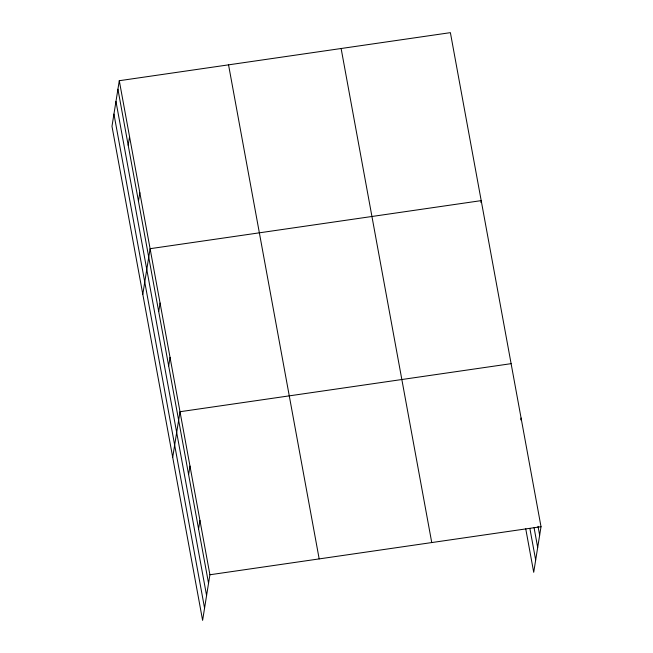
<?xml version="1.0" encoding="UTF-8"?>
<svg xmlns="http://www.w3.org/2000/svg" width="653" height="653" viewBox="0 0 653 653"><rect width="100%" height="100%" fill="white"/><g stroke="black" fill="none" stroke-linecap="round" stroke-linejoin="round"><path stroke-width="0.98" d="M119.287 80.711L111.981 126.298L202.61 620.35L209.907 574.762L119.287 80.711L450.39 32.65L541.019 526.702L533.713 572.289L525.738 528.816M128.192 145.227L129.555 136.706M138.46 201.214L139.824 192.692M142.795 294.274L150.1 248.687L481.204 200.626L480.902 202.52M158.703 311.554L160.067 303.033M168.67 365.9L170.033 357.379M172.702 457.312L179.999 411.725L511.111 363.664M188.611 474.592L189.974 466.071M198.577 528.938L199.94 520.417M520.776 419.903L521.078 418.01M209.907 574.762L541.019 526.702M538.023 526.326L539.656 535.223M534.064 527.689L537.688 547.451M529.877 528.44L535.672 560.054M341.127 48.51L431.747 542.561M228.55 64.851L319.178 558.903M117.924 89.232L208.544 583.284M115.965 101.468L206.585 595.512M113.94 114.071L204.569 608.114"/></g></svg>
